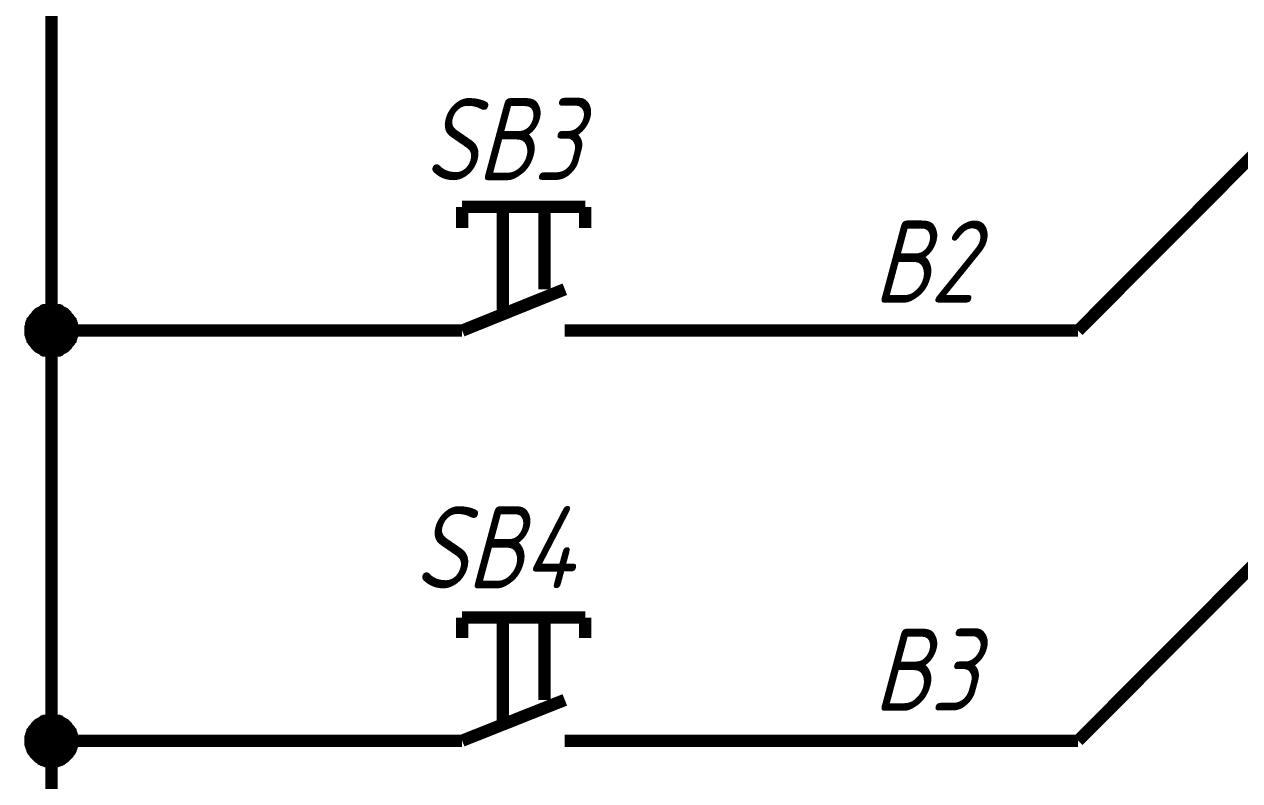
# Model space of a CAD drawing. Extents: x 196 to 1101, y 70 to 664.
# Drawn here: x 446.38 to 475.98, y 432.71 to 451.13 of the extents above; entities that cross this region are included whole.
import ezdxf

# ---------------------------------------------------------------- set-up
doc = ezdxf.new("R2010")
doc.units = 0
doc.header["$MEASUREMENT"] = 0
doc.layers.add('Sheet', color=255, linetype='CONTINUOUS')
doc.styles.add('GOST type A0', font='', dxfattribs={"oblique": 15, "height": 3.5})
doc.styles.get('GOST type A0').set_extended_font_data('GOST type A')

msp = doc.modelspace()

# ---------------------------------------------------------------- linework, layer by layer
at = {"layer": 'Sheet', "const_width": 0.3}
for points in [[(452.046, 476.18), (447.046, 476.18), (447.046, 461.175), (447.046, 453.672), (447.046, 443.669), (447.046, 433.681), (447.046, 423.677), (447.046, 413.673), (447.046, 401.169), (454.546, 401.169), (454.546, 401.169)], [(472.046, 443.669), (477.03, 448.67)], [(457.046, 446.682), (460.043, 446.682)], [(457.046, 446.682), (457.046, 446.169)], [(458.039, 444.181), (458.039, 446.682)], [(459.049, 444.678), (459.049, 446.682)], [(460.043, 446.682), (460.043, 446.169)], [(457.046, 443.669), (459.546, 444.678)], [(446.533, 443.669), (446.533, 443.7), (446.533, 443.731), (446.533, 443.746), (446.549, 443.777), (446.549, 443.808), (446.564, 443.824), (446.564, 443.855), (446.58, 443.871), (446.58, 443.902), (446.595, 443.917), (446.611, 443.933), (446.626, 443.964), (446.642, 443.979), (446.657, 443.995), (446.673, 444.01), (446.688, 444.041), (446.704, 444.057), (446.719, 444.072), (446.735, 444.088), (446.766, 444.104), (446.782, 444.104), (446.797, 444.119), (446.828, 444.135), (446.844, 444.15), (446.875, 444.15), (446.89, 444.166), (446.921, 444.166), (446.937, 444.166), (446.968, 444.181), (446.999, 444.181), (447.014, 444.181), (447.046, 444.181)], [(446.533, 443.669), (446.533, 443.7), (446.533, 443.731), (446.533, 443.746), (446.549, 443.777), (446.549, 443.808), (446.564, 443.824), (446.564, 443.855), (446.58, 443.871), (446.58, 443.902), (446.595, 443.917), (446.611, 443.933), (446.626, 443.964), (446.642, 443.979), (446.657, 443.995), (446.673, 444.01), (446.688, 444.041), (446.704, 444.057), (446.719, 444.072), (446.735, 444.088), (446.766, 444.104), (446.782, 444.104), (446.797, 444.119), (446.828, 444.135), (446.844, 444.15), (446.875, 444.15), (446.89, 444.166), (446.921, 444.166), (446.937, 444.166), (446.968, 444.181), (446.999, 444.181), (447.014, 444.181), (447.046, 444.181)], [(446.533, 443.669), (446.533, 443.7), (446.533, 443.731), (446.533, 443.746), (446.549, 443.777), (446.549, 443.808), (446.564, 443.824), (446.564, 443.855), (446.58, 443.871), (446.58, 443.902), (446.595, 443.917), (446.611, 443.933), (446.626, 443.964), (446.642, 443.979), (446.657, 443.995), (446.673, 444.01), (446.688, 444.041), (446.704, 444.057), (446.719, 444.072), (446.735, 444.088), (446.766, 444.104), (446.782, 444.104), (446.797, 444.119), (446.828, 444.135), (446.844, 444.15), (446.875, 444.15), (446.89, 444.166), (446.921, 444.166), (446.937, 444.166), (446.968, 444.181), (446.999, 444.181), (447.014, 444.181), (447.046, 444.181)], [(446.533, 443.669), (446.533, 443.7), (446.533, 443.731), (446.533, 443.746), (446.549, 443.777), (446.549, 443.808), (446.564, 443.824), (446.564, 443.855), (446.58, 443.871), (446.58, 443.902), (446.595, 443.917), (446.611, 443.933), (446.626, 443.964), (446.642, 443.979), (446.657, 443.995), (446.673, 444.01), (446.688, 444.041), (446.704, 444.057), (446.719, 444.072), (446.735, 444.088), (446.766, 444.104), (446.782, 444.104), (446.797, 444.119), (446.828, 444.135), (446.844, 444.15), (446.875, 444.15), (446.89, 444.166), (446.921, 444.166), (446.937, 444.166), (446.968, 444.181), (446.999, 444.181), (447.014, 444.181), (447.046, 444.181)], [(446.533, 443.669), (446.533, 443.7), (446.533, 443.731), (446.533, 443.746), (446.549, 443.777), (446.549, 443.808), (446.564, 443.824), (446.564, 443.855), (446.58, 443.871), (446.58, 443.902), (446.595, 443.917), (446.611, 443.933), (446.626, 443.964), (446.642, 443.979), (446.657, 443.995), (446.673, 444.01), (446.688, 444.041), (446.704, 444.057), (446.719, 444.072), (446.735, 444.088), (446.766, 444.104), (446.782, 444.104), (446.797, 444.119), (446.828, 444.135), (446.844, 444.15), (446.875, 444.15), (446.89, 444.166), (446.921, 444.166), (446.937, 444.166), (446.968, 444.181), (446.999, 444.181), (447.014, 444.181), (447.046, 444.181)], [(446.533, 443.669), (446.533, 443.7), (446.533, 443.731), (446.533, 443.746), (446.549, 443.777), (446.549, 443.808), (446.564, 443.824), (446.564, 443.855), (446.58, 443.871), (446.58, 443.902), (446.595, 443.917), (446.611, 443.933), (446.626, 443.964), (446.642, 443.979), (446.657, 443.995), (446.673, 444.01), (446.688, 444.041), (446.704, 444.057), (446.719, 444.072), (446.735, 444.088), (446.766, 444.104), (446.782, 444.104), (446.797, 444.119), (446.828, 444.135), (446.844, 444.15), (446.875, 444.15), (446.89, 444.166), (446.921, 444.166), (446.937, 444.166), (446.968, 444.181), (446.999, 444.181), (447.014, 444.181), (447.046, 444.181)], [(446.533, 443.669), (446.533, 443.7), (446.533, 443.731), (446.533, 443.746), (446.549, 443.777), (446.549, 443.808), (446.564, 443.824), (446.564, 443.855), (446.58, 443.871), (446.58, 443.902), (446.595, 443.917), (446.611, 443.933), (446.626, 443.964), (446.642, 443.979), (446.657, 443.995), (446.673, 444.01), (446.688, 444.041), (446.704, 444.057), (446.719, 444.072), (446.735, 444.088), (446.766, 444.104), (446.782, 444.104), (446.797, 444.119), (446.828, 444.135), (446.844, 444.15), (446.875, 444.15), (446.89, 444.166), (446.921, 444.166), (446.937, 444.166), (446.968, 444.181), (446.999, 444.181), (447.014, 444.181), (447.046, 444.181)], [(446.533, 443.669), (446.533, 443.7), (446.533, 443.731), (446.533, 443.746), (446.549, 443.777), (446.549, 443.808), (446.564, 443.824), (446.564, 443.855), (446.58, 443.871), (446.58, 443.902), (446.595, 443.917), (446.611, 443.933), (446.626, 443.964), (446.642, 443.979), (446.657, 443.995), (446.673, 444.01), (446.688, 444.041), (446.704, 444.057), (446.719, 444.072), (446.735, 444.088), (446.766, 444.104), (446.782, 444.104), (446.797, 444.119), (446.828, 444.135), (446.844, 444.15), (446.875, 444.15), (446.89, 444.166), (446.921, 444.166), (446.937, 444.166), (446.968, 444.181), (446.999, 444.181), (447.014, 444.181), (447.046, 444.181)], [(447.046, 444.181), (447.046, 444.181)], [(447.046, 444.181), (447.077, 444.181), (447.092, 444.181), (447.123, 444.181), (447.154, 444.166), (447.17, 444.166), (447.201, 444.166), (447.216, 444.15), (447.247, 444.15), (447.263, 444.135), (447.294, 444.119), (447.31, 444.104), (447.325, 444.104), (447.356, 444.088), (447.372, 444.072), (447.387, 444.057), (447.403, 444.041), (447.418, 444.01), (447.434, 443.995), (447.449, 443.979), (447.465, 443.964), (447.48, 443.933), (447.496, 443.917), (447.511, 443.902), (447.511, 443.871), (447.527, 443.855), (447.527, 443.824), (447.542, 443.808), (447.542, 443.777), (447.558, 443.746), (447.558, 443.731), (447.558, 443.7), (447.558, 443.669)], [(447.046, 444.181), (447.046, 444.181)], [(447.046, 444.181), (447.077, 444.181), (447.092, 444.181), (447.123, 444.181), (447.154, 444.166), (447.17, 444.166), (447.201, 444.166), (447.216, 444.15), (447.247, 444.15), (447.263, 444.135), (447.294, 444.119), (447.31, 444.104), (447.325, 444.104), (447.356, 444.088), (447.372, 444.072), (447.387, 444.057), (447.403, 444.041), (447.418, 444.01), (447.434, 443.995), (447.449, 443.979), (447.465, 443.964), (447.48, 443.933), (447.496, 443.917), (447.511, 443.902), (447.511, 443.871), (447.527, 443.855), (447.527, 443.824), (447.542, 443.808), (447.542, 443.777), (447.558, 443.746), (447.558, 443.731), (447.558, 443.7), (447.558, 443.669)], [(447.046, 444.181), (447.046, 444.181)], [(447.046, 444.181), (447.077, 444.181), (447.092, 444.181), (447.123, 444.181), (447.154, 444.166), (447.17, 444.166), (447.201, 444.166), (447.216, 444.15), (447.247, 444.15), (447.263, 444.135), (447.294, 444.119), (447.31, 444.104), (447.325, 444.104), (447.356, 444.088), (447.372, 444.072), (447.387, 444.057), (447.403, 444.041), (447.418, 444.01), (447.434, 443.995), (447.449, 443.979), (447.465, 443.964), (447.48, 443.933), (447.496, 443.917), (447.511, 443.902), (447.511, 443.871), (447.527, 443.855), (447.527, 443.824), (447.542, 443.808), (447.542, 443.777), (447.558, 443.746), (447.558, 443.731), (447.558, 443.7), (447.558, 443.669)], [(447.046, 444.181), (447.046, 444.181)], [(447.046, 444.181), (447.077, 444.181), (447.092, 444.181), (447.123, 444.181), (447.154, 444.166), (447.17, 444.166), (447.201, 444.166), (447.216, 444.15), (447.247, 444.15), (447.263, 444.135), (447.294, 444.119), (447.31, 444.104), (447.325, 444.104), (447.356, 444.088), (447.372, 444.072), (447.387, 444.057), (447.403, 444.041), (447.418, 444.01), (447.434, 443.995), (447.449, 443.979), (447.465, 443.964), (447.48, 443.933), (447.496, 443.917), (447.511, 443.902), (447.511, 443.871), (447.527, 443.855), (447.527, 443.824), (447.542, 443.808), (447.542, 443.777), (447.558, 443.746), (447.558, 443.731), (447.558, 443.7), (447.558, 443.669)], [(447.046, 444.181), (447.046, 444.181)], [(447.046, 444.181), (447.077, 444.181), (447.092, 444.181), (447.123, 444.181), (447.154, 444.166), (447.17, 444.166), (447.201, 444.166), (447.216, 444.15), (447.247, 444.15), (447.263, 444.135), (447.294, 444.119), (447.31, 444.104), (447.325, 444.104), (447.356, 444.088), (447.372, 444.072), (447.387, 444.057), (447.403, 444.041), (447.418, 444.01), (447.434, 443.995), (447.449, 443.979), (447.465, 443.964), (447.48, 443.933), (447.496, 443.917), (447.511, 443.902), (447.511, 443.871), (447.527, 443.855), (447.527, 443.824), (447.542, 443.808), (447.542, 443.777), (447.558, 443.746), (447.558, 443.731), (447.558, 443.7), (447.558, 443.669)], [(447.046, 444.181), (447.046, 444.181)], [(447.046, 444.181), (447.077, 444.181), (447.092, 444.181), (447.123, 444.181), (447.154, 444.166), (447.17, 444.166), (447.201, 444.166), (447.216, 444.15), (447.247, 444.15), (447.263, 444.135), (447.294, 444.119), (447.31, 444.104), (447.325, 444.104), (447.356, 444.088), (447.372, 444.072), (447.387, 444.057), (447.403, 444.041), (447.418, 444.01), (447.434, 443.995), (447.449, 443.979), (447.465, 443.964), (447.48, 443.933), (447.496, 443.917), (447.511, 443.902), (447.511, 443.871), (447.527, 443.855), (447.527, 443.824), (447.542, 443.808), (447.542, 443.777), (447.558, 443.746), (447.558, 443.731), (447.558, 443.7), (447.558, 443.669)], [(447.046, 444.181), (447.046, 444.181)], [(447.046, 444.181), (447.077, 444.181), (447.092, 444.181), (447.123, 444.181), (447.154, 444.166), (447.17, 444.166), (447.201, 444.166), (447.216, 444.15), (447.247, 444.15), (447.263, 444.135), (447.294, 444.119), (447.31, 444.104), (447.325, 444.104), (447.356, 444.088), (447.372, 444.072), (447.387, 444.057), (447.403, 444.041), (447.418, 444.01), (447.434, 443.995), (447.449, 443.979), (447.465, 443.964), (447.48, 443.933), (447.496, 443.917), (447.511, 443.902), (447.511, 443.871), (447.527, 443.855), (447.527, 443.824), (447.542, 443.808), (447.542, 443.777), (447.558, 443.746), (447.558, 443.731), (447.558, 443.7), (447.558, 443.669)], [(447.046, 444.181), (447.046, 444.181)], [(447.046, 444.181), (447.077, 444.181), (447.092, 444.181), (447.123, 444.181), (447.154, 444.166), (447.17, 444.166), (447.201, 444.166), (447.216, 444.15), (447.247, 444.15), (447.263, 444.135), (447.294, 444.119), (447.31, 444.104), (447.325, 444.104), (447.356, 444.088), (447.372, 444.072), (447.387, 444.057), (447.403, 444.041), (447.418, 444.01), (447.434, 443.995), (447.449, 443.979), (447.465, 443.964), (447.48, 443.933), (447.496, 443.917), (447.511, 443.902), (447.511, 443.871), (447.527, 443.855), (447.527, 443.824), (447.542, 443.808), (447.542, 443.777), (447.558, 443.746), (447.558, 443.731), (447.558, 443.7), (447.558, 443.669)], [(447.046, 443.171), (447.014, 443.171), (446.999, 443.171), (446.968, 443.171), (446.937, 443.187), (446.921, 443.187), (446.89, 443.187), (446.875, 443.203), (446.844, 443.203), (446.828, 443.218), (446.797, 443.234), (446.782, 443.249), (446.766, 443.249), (446.735, 443.265), (446.719, 443.28), (446.704, 443.296), (446.688, 443.311), (446.673, 443.327), (446.657, 443.358), (446.642, 443.373), (446.626, 443.389), (446.611, 443.404), (446.595, 443.436), (446.58, 443.451), (446.58, 443.467), (446.564, 443.498), (446.564, 443.513), (446.549, 443.544), (446.549, 443.56), (446.533, 443.591), (446.533, 443.622), (446.533, 443.638), (446.533, 443.669)], [(446.533, 443.669), (446.533, 443.669)], [(447.046, 443.171), (447.014, 443.171), (446.999, 443.171), (446.968, 443.171), (446.937, 443.187), (446.921, 443.187), (446.89, 443.187), (446.875, 443.203), (446.844, 443.203), (446.828, 443.218), (446.797, 443.234), (446.782, 443.249), (446.766, 443.249), (446.735, 443.265), (446.719, 443.28), (446.704, 443.296), (446.688, 443.311), (446.673, 443.327), (446.657, 443.358), (446.642, 443.373), (446.626, 443.389), (446.611, 443.404), (446.595, 443.436), (446.58, 443.451), (446.58, 443.467), (446.564, 443.498), (446.564, 443.513), (446.549, 443.544), (446.549, 443.56), (446.533, 443.591), (446.533, 443.622), (446.533, 443.638), (446.533, 443.669)], [(446.533, 443.669), (446.533, 443.669)], [(447.046, 443.171), (447.014, 443.171), (446.999, 443.171), (446.968, 443.171), (446.937, 443.187), (446.921, 443.187), (446.89, 443.187), (446.875, 443.203), (446.844, 443.203), (446.828, 443.218), (446.797, 443.234), (446.782, 443.249), (446.766, 443.249), (446.735, 443.265), (446.719, 443.28), (446.704, 443.296), (446.688, 443.311), (446.673, 443.327), (446.657, 443.358), (446.642, 443.373), (446.626, 443.389), (446.611, 443.404), (446.595, 443.436), (446.58, 443.451), (446.58, 443.467), (446.564, 443.498), (446.564, 443.513), (446.549, 443.544), (446.549, 443.56), (446.533, 443.591), (446.533, 443.622), (446.533, 443.638), (446.533, 443.669)], [(446.533, 443.669), (446.533, 443.669)], [(447.046, 443.171), (447.014, 443.171), (446.999, 443.171), (446.968, 443.171), (446.937, 443.187), (446.921, 443.187), (446.89, 443.187), (446.875, 443.203), (446.844, 443.203), (446.828, 443.218), (446.797, 443.234), (446.782, 443.249), (446.766, 443.249), (446.735, 443.265), (446.719, 443.28), (446.704, 443.296), (446.688, 443.311), (446.673, 443.327), (446.657, 443.358), (446.642, 443.373), (446.626, 443.389), (446.611, 443.404), (446.595, 443.436), (446.58, 443.451), (446.58, 443.467), (446.564, 443.498), (446.564, 443.513), (446.549, 443.544), (446.549, 443.56), (446.533, 443.591), (446.533, 443.622), (446.533, 443.638), (446.533, 443.669)], [(446.533, 443.669), (446.533, 443.669)], [(447.046, 443.171), (447.014, 443.171), (446.999, 443.171), (446.968, 443.171), (446.937, 443.187), (446.921, 443.187), (446.89, 443.187), (446.875, 443.203), (446.844, 443.203), (446.828, 443.218), (446.797, 443.234), (446.782, 443.249), (446.766, 443.249), (446.735, 443.265), (446.719, 443.28), (446.704, 443.296), (446.688, 443.311), (446.673, 443.327), (446.657, 443.358), (446.642, 443.373), (446.626, 443.389), (446.611, 443.404), (446.595, 443.436), (446.58, 443.451), (446.58, 443.467), (446.564, 443.498), (446.564, 443.513), (446.549, 443.544), (446.549, 443.56), (446.533, 443.591), (446.533, 443.622), (446.533, 443.638), (446.533, 443.669)], [(446.533, 443.669), (446.533, 443.669)], [(447.046, 443.171), (447.014, 443.171), (446.999, 443.171), (446.968, 443.171), (446.937, 443.187), (446.921, 443.187), (446.89, 443.187), (446.875, 443.203), (446.844, 443.203), (446.828, 443.218), (446.797, 443.234), (446.782, 443.249), (446.766, 443.249), (446.735, 443.265), (446.719, 443.28), (446.704, 443.296), (446.688, 443.311), (446.673, 443.327), (446.657, 443.358), (446.642, 443.373), (446.626, 443.389), (446.611, 443.404), (446.595, 443.436), (446.58, 443.451), (446.58, 443.467), (446.564, 443.498), (446.564, 443.513), (446.549, 443.544), (446.549, 443.56), (446.533, 443.591), (446.533, 443.622), (446.533, 443.638), (446.533, 443.669)], [(446.533, 443.669), (446.533, 443.669)], [(447.046, 443.171), (447.014, 443.171), (446.999, 443.171), (446.968, 443.171), (446.937, 443.187), (446.921, 443.187), (446.89, 443.187), (446.875, 443.203), (446.844, 443.203), (446.828, 443.218), (446.797, 443.234), (446.782, 443.249), (446.766, 443.249), (446.735, 443.265), (446.719, 443.28), (446.704, 443.296), (446.688, 443.311), (446.673, 443.327), (446.657, 443.358), (446.642, 443.373), (446.626, 443.389), (446.611, 443.404), (446.595, 443.436), (446.58, 443.451), (446.58, 443.467), (446.564, 443.498), (446.564, 443.513), (446.549, 443.544), (446.549, 443.56), (446.533, 443.591), (446.533, 443.622), (446.533, 443.638), (446.533, 443.669)], [(446.533, 443.669), (446.533, 443.669)], [(447.046, 443.171), (447.014, 443.171), (446.999, 443.171), (446.968, 443.171), (446.937, 443.187), (446.921, 443.187), (446.89, 443.187), (446.875, 443.203), (446.844, 443.203), (446.828, 443.218), (446.797, 443.234), (446.782, 443.249), (446.766, 443.249), (446.735, 443.265), (446.719, 443.28), (446.704, 443.296), (446.688, 443.311), (446.673, 443.327), (446.657, 443.358), (446.642, 443.373), (446.626, 443.389), (446.611, 443.404), (446.595, 443.436), (446.58, 443.451), (446.58, 443.467), (446.564, 443.498), (446.564, 443.513), (446.549, 443.544), (446.549, 443.56), (446.533, 443.591), (446.533, 443.622), (446.533, 443.638), (446.533, 443.669)], [(446.533, 443.669), (446.533, 443.669)], [(454.546, 443.669), (447.046, 443.669)], [(447.558, 443.669), (447.558, 443.638), (447.558, 443.622), (447.558, 443.591), (447.542, 443.56), (447.542, 443.544), (447.527, 443.513), (447.527, 443.498), (447.511, 443.467), (447.511, 443.451), (447.496, 443.436), (447.48, 443.404), (447.465, 443.389), (447.449, 443.373), (447.434, 443.358), (447.418, 443.327), (447.403, 443.311), (447.387, 443.296), (447.372, 443.28), (447.356, 443.265), (447.325, 443.249), (447.31, 443.249), (447.294, 443.234), (447.263, 443.218), (447.247, 443.203), (447.216, 443.203), (447.201, 443.187), (447.17, 443.187), (447.154, 443.187), (447.123, 443.171), (447.092, 443.171), (447.077, 443.171), (447.046, 443.171)], [(447.558, 443.669), (447.558, 443.638), (447.558, 443.622), (447.558, 443.591), (447.542, 443.56), (447.542, 443.544), (447.527, 443.513), (447.527, 443.498), (447.511, 443.467), (447.511, 443.451), (447.496, 443.436), (447.48, 443.404), (447.465, 443.389), (447.449, 443.373), (447.434, 443.358), (447.418, 443.327), (447.403, 443.311), (447.387, 443.296), (447.372, 443.28), (447.356, 443.265), (447.325, 443.249), (447.31, 443.249), (447.294, 443.234), (447.263, 443.218), (447.247, 443.203), (447.216, 443.203), (447.201, 443.187), (447.17, 443.187), (447.154, 443.187), (447.123, 443.171), (447.092, 443.171), (447.077, 443.171), (447.046, 443.171)], [(447.558, 443.669), (447.558, 443.638), (447.558, 443.622), (447.558, 443.591), (447.542, 443.56), (447.542, 443.544), (447.527, 443.513), (447.527, 443.498), (447.511, 443.467), (447.511, 443.451), (447.496, 443.436), (447.48, 443.404), (447.465, 443.389), (447.449, 443.373), (447.434, 443.358), (447.418, 443.327), (447.403, 443.311), (447.387, 443.296), (447.372, 443.28), (447.356, 443.265), (447.325, 443.249), (447.31, 443.249), (447.294, 443.234), (447.263, 443.218), (447.247, 443.203), (447.216, 443.203), (447.201, 443.187), (447.17, 443.187), (447.154, 443.187), (447.123, 443.171), (447.092, 443.171), (447.077, 443.171), (447.046, 443.171)], [(447.558, 443.669), (447.558, 443.638), (447.558, 443.622), (447.558, 443.591), (447.542, 443.56), (447.542, 443.544), (447.527, 443.513), (447.527, 443.498), (447.511, 443.467), (447.511, 443.451), (447.496, 443.436), (447.48, 443.404), (447.465, 443.389), (447.449, 443.373), (447.434, 443.358), (447.418, 443.327), (447.403, 443.311), (447.387, 443.296), (447.372, 443.28), (447.356, 443.265), (447.325, 443.249), (447.31, 443.249), (447.294, 443.234), (447.263, 443.218), (447.247, 443.203), (447.216, 443.203), (447.201, 443.187), (447.17, 443.187), (447.154, 443.187), (447.123, 443.171), (447.092, 443.171), (447.077, 443.171), (447.046, 443.171)], [(447.558, 443.669), (447.558, 443.638), (447.558, 443.622), (447.558, 443.591), (447.542, 443.56), (447.542, 443.544), (447.527, 443.513), (447.527, 443.498), (447.511, 443.467), (447.511, 443.451), (447.496, 443.436), (447.48, 443.404), (447.465, 443.389), (447.449, 443.373), (447.434, 443.358), (447.418, 443.327), (447.403, 443.311), (447.387, 443.296), (447.372, 443.28), (447.356, 443.265), (447.325, 443.249), (447.31, 443.249), (447.294, 443.234), (447.263, 443.218), (447.247, 443.203), (447.216, 443.203), (447.201, 443.187), (447.17, 443.187), (447.154, 443.187), (447.123, 443.171), (447.092, 443.171), (447.077, 443.171), (447.046, 443.171)], [(447.558, 443.669), (447.558, 443.638), (447.558, 443.622), (447.558, 443.591), (447.542, 443.56), (447.542, 443.544), (447.527, 443.513), (447.527, 443.498), (447.511, 443.467), (447.511, 443.451), (447.496, 443.436), (447.48, 443.404), (447.465, 443.389), (447.449, 443.373), (447.434, 443.358), (447.418, 443.327), (447.403, 443.311), (447.387, 443.296), (447.372, 443.28), (447.356, 443.265), (447.325, 443.249), (447.31, 443.249), (447.294, 443.234), (447.263, 443.218), (447.247, 443.203), (447.216, 443.203), (447.201, 443.187), (447.17, 443.187), (447.154, 443.187), (447.123, 443.171), (447.092, 443.171), (447.077, 443.171), (447.046, 443.171)], [(447.558, 443.669), (447.558, 443.638), (447.558, 443.622), (447.558, 443.591), (447.542, 443.56), (447.542, 443.544), (447.527, 443.513), (447.527, 443.498), (447.511, 443.467), (447.511, 443.451), (447.496, 443.436), (447.48, 443.404), (447.465, 443.389), (447.449, 443.373), (447.434, 443.358), (447.418, 443.327), (447.403, 443.311), (447.387, 443.296), (447.372, 443.28), (447.356, 443.265), (447.325, 443.249), (447.31, 443.249), (447.294, 443.234), (447.263, 443.218), (447.247, 443.203), (447.216, 443.203), (447.201, 443.187), (447.17, 443.187), (447.154, 443.187), (447.123, 443.171), (447.092, 443.171), (447.077, 443.171), (447.046, 443.171)], [(447.558, 443.669), (447.558, 443.638), (447.558, 443.622), (447.558, 443.591), (447.542, 443.56), (447.542, 443.544), (447.527, 443.513), (447.527, 443.498), (447.511, 443.467), (447.511, 443.451), (447.496, 443.436), (447.48, 443.404), (447.465, 443.389), (447.449, 443.373), (447.434, 443.358), (447.418, 443.327), (447.403, 443.311), (447.387, 443.296), (447.372, 443.28), (447.356, 443.265), (447.325, 443.249), (447.31, 443.249), (447.294, 443.234), (447.263, 443.218), (447.247, 443.203), (447.216, 443.203), (447.201, 443.187), (447.17, 443.187), (447.154, 443.187), (447.123, 443.171), (447.092, 443.171), (447.077, 443.171), (447.046, 443.171)], [(447.558, 443.669), (447.558, 443.669), (447.558, 443.669), (447.558, 443.669), (447.558, 443.669), (447.558, 443.669), (447.558, 443.669), (447.558, 443.669), (447.558, 443.669), (447.558, 443.669), (447.558, 443.669), (447.558, 443.669), (447.558, 443.669), (447.558, 443.669), (447.558, 443.669), (447.558, 443.669), (447.558, 443.669), (447.558, 443.669), (447.558, 443.669), (447.558, 443.669), (447.558, 443.669), (447.558, 443.669), (447.558, 443.669), (447.558, 443.669), (447.558, 443.669), (447.558, 443.669), (447.558, 443.669), (447.558, 443.669), (447.558, 443.669), (447.558, 443.669), (447.558, 443.669), (447.558, 443.669), (447.558, 443.669)], [(447.558, 443.669), (447.558, 443.669)], [(447.558, 443.669), (447.558, 443.669), (447.558, 443.669), (447.558, 443.669), (447.558, 443.669), (447.558, 443.669), (447.558, 443.669), (447.558, 443.669), (447.558, 443.669), (447.558, 443.669), (447.558, 443.669), (447.558, 443.669), (447.558, 443.669), (447.558, 443.669), (447.558, 443.669), (447.558, 443.669), (447.558, 443.669), (447.558, 443.669), (447.558, 443.669), (447.558, 443.669), (447.558, 443.669), (447.558, 443.669), (447.558, 443.669), (447.558, 443.669), (447.558, 443.669), (447.558, 443.669), (447.558, 443.669), (447.558, 443.669), (447.558, 443.669), (447.558, 443.669), (447.558, 443.669), (447.558, 443.669), (447.558, 443.669)], [(447.558, 443.669), (447.558, 443.669)], [(447.558, 443.669), (447.558, 443.669), (447.558, 443.669), (447.558, 443.669), (447.558, 443.669), (447.558, 443.669), (447.558, 443.669), (447.558, 443.669), (447.558, 443.669), (447.558, 443.669), (447.558, 443.669), (447.558, 443.669), (447.558, 443.669), (447.558, 443.669), (447.558, 443.669), (447.558, 443.669), (447.558, 443.669), (447.558, 443.669), (447.558, 443.669), (447.558, 443.669), (447.558, 443.669), (447.558, 443.669), (447.558, 443.669), (447.558, 443.669), (447.558, 443.669), (447.558, 443.669), (447.558, 443.669), (447.558, 443.669), (447.558, 443.669), (447.558, 443.669), (447.558, 443.669), (447.558, 443.669), (447.558, 443.669)], [(447.558, 443.669), (447.558, 443.669)], [(447.558, 443.669), (447.558, 443.669), (447.558, 443.669), (447.558, 443.669), (447.558, 443.669), (447.558, 443.669), (447.558, 443.669), (447.558, 443.669), (447.558, 443.669), (447.558, 443.669), (447.558, 443.669), (447.558, 443.669), (447.558, 443.669), (447.558, 443.669), (447.558, 443.669), (447.558, 443.669), (447.558, 443.669), (447.558, 443.669), (447.558, 443.669), (447.558, 443.669), (447.558, 443.669), (447.558, 443.669), (447.558, 443.669), (447.558, 443.669), (447.558, 443.669), (447.558, 443.669), (447.558, 443.669), (447.558, 443.669), (447.558, 443.669), (447.558, 443.669), (447.558, 443.669), (447.558, 443.669), (447.558, 443.669)], [(447.558, 443.669), (447.558, 443.669)], [(447.558, 443.669), (447.558, 443.669), (447.558, 443.669), (447.558, 443.669), (447.558, 443.669), (447.558, 443.669), (447.558, 443.669), (447.558, 443.669), (447.558, 443.669), (447.558, 443.669), (447.558, 443.669), (447.558, 443.669), (447.558, 443.669), (447.558, 443.669), (447.558, 443.669), (447.558, 443.669), (447.558, 443.669), (447.558, 443.669), (447.558, 443.669), (447.558, 443.669), (447.558, 443.669), (447.558, 443.669), (447.558, 443.669), (447.558, 443.669), (447.558, 443.669), (447.558, 443.669), (447.558, 443.669), (447.558, 443.669), (447.558, 443.669), (447.558, 443.669), (447.558, 443.669), (447.558, 443.669), (447.558, 443.669)], [(447.558, 443.669), (447.558, 443.669)], [(447.558, 443.669), (447.558, 443.669), (447.558, 443.669), (447.558, 443.669), (447.558, 443.669), (447.558, 443.669), (447.558, 443.669), (447.558, 443.669), (447.558, 443.669), (447.558, 443.669), (447.558, 443.669), (447.558, 443.669), (447.558, 443.669), (447.558, 443.669), (447.558, 443.669), (447.558, 443.669), (447.558, 443.669), (447.558, 443.669), (447.558, 443.669), (447.558, 443.669), (447.558, 443.669), (447.558, 443.669), (447.558, 443.669), (447.558, 443.669), (447.558, 443.669), (447.558, 443.669), (447.558, 443.669), (447.558, 443.669), (447.558, 443.669), (447.558, 443.669), (447.558, 443.669), (447.558, 443.669), (447.558, 443.669)], [(447.558, 443.669), (447.558, 443.669)], [(447.558, 443.669), (447.558, 443.669), (447.558, 443.669), (447.558, 443.669), (447.558, 443.669), (447.558, 443.669), (447.558, 443.669), (447.558, 443.669), (447.558, 443.669), (447.558, 443.669), (447.558, 443.669), (447.558, 443.669), (447.558, 443.669), (447.558, 443.669), (447.558, 443.669), (447.558, 443.669), (447.558, 443.669), (447.558, 443.669), (447.558, 443.669), (447.558, 443.669), (447.558, 443.669), (447.558, 443.669), (447.558, 443.669), (447.558, 443.669), (447.558, 443.669), (447.558, 443.669), (447.558, 443.669), (447.558, 443.669), (447.558, 443.669), (447.558, 443.669), (447.558, 443.669), (447.558, 443.669), (447.558, 443.669)], [(447.558, 443.669), (447.558, 443.669)], [(447.558, 443.669), (447.558, 443.669), (447.558, 443.669), (447.558, 443.669), (447.558, 443.669), (447.558, 443.669), (447.558, 443.669), (447.558, 443.669), (447.558, 443.669), (447.558, 443.669), (447.558, 443.669), (447.558, 443.669), (447.558, 443.669), (447.558, 443.669), (447.558, 443.669), (447.558, 443.669), (447.558, 443.669), (447.558, 443.669), (447.558, 443.669), (447.558, 443.669), (447.558, 443.669), (447.558, 443.669), (447.558, 443.669), (447.558, 443.669), (447.558, 443.669), (447.558, 443.669), (447.558, 443.669), (447.558, 443.669), (447.558, 443.669), (447.558, 443.669), (447.558, 443.669), (447.558, 443.669), (447.558, 443.669)], [(447.558, 443.669), (447.558, 443.669)], [(457.046, 443.669), (454.546, 443.669)], [(459.546, 443.669), (462.046, 443.669)], [(462.046, 443.669), (472.046, 443.669)], [(472.046, 433.681), (477.03, 438.682)], [(457.046, 436.679), (460.043, 436.679)], [(457.046, 436.679), (457.046, 436.181)], [(458.039, 434.178), (458.039, 436.679)], [(459.049, 434.675), (459.049, 436.679)], [(460.043, 436.679), (460.043, 436.181)], [(457.046, 433.681), (459.546, 434.675)], [(446.533, 433.681), (446.533, 433.712), (446.533, 433.727), (446.533, 433.758), (446.549, 433.789), (446.549, 433.805), (446.564, 433.836), (446.564, 433.851), (446.58, 433.882), (446.58, 433.898), (446.595, 433.914), (446.611, 433.945), (446.626, 433.96), (446.642, 433.976), (446.657, 433.991), (446.673, 434.022), (446.688, 434.038), (446.704, 434.053), (446.719, 434.069), (446.735, 434.084), (446.766, 434.1), (446.782, 434.1), (446.797, 434.115), (446.828, 434.131), (446.844, 434.147), (446.875, 434.147), (446.89, 434.162), (446.921, 434.162), (446.937, 434.162), (446.968, 434.178), (446.999, 434.178), (447.014, 434.178), (447.046, 434.178)], [(446.533, 433.681), (446.533, 433.712), (446.533, 433.727), (446.533, 433.758), (446.549, 433.789), (446.549, 433.805), (446.564, 433.836), (446.564, 433.851), (446.58, 433.882), (446.58, 433.898), (446.595, 433.914), (446.611, 433.945), (446.626, 433.96), (446.642, 433.976), (446.657, 433.991), (446.673, 434.022), (446.688, 434.038), (446.704, 434.053), (446.719, 434.069), (446.735, 434.084), (446.766, 434.1), (446.782, 434.1), (446.797, 434.115), (446.828, 434.131), (446.844, 434.147), (446.875, 434.147), (446.89, 434.162), (446.921, 434.162), (446.937, 434.162), (446.968, 434.178), (446.999, 434.178), (447.014, 434.178), (447.046, 434.178)], [(446.533, 433.681), (446.533, 433.712), (446.533, 433.727), (446.533, 433.758), (446.549, 433.789), (446.549, 433.805), (446.564, 433.836), (446.564, 433.851), (446.58, 433.882), (446.58, 433.898), (446.595, 433.914), (446.611, 433.945), (446.626, 433.96), (446.642, 433.976), (446.657, 433.991), (446.673, 434.022), (446.688, 434.038), (446.704, 434.053), (446.719, 434.069), (446.735, 434.084), (446.766, 434.1), (446.782, 434.1), (446.797, 434.115), (446.828, 434.131), (446.844, 434.147), (446.875, 434.147), (446.89, 434.162), (446.921, 434.162), (446.937, 434.162), (446.968, 434.178), (446.999, 434.178), (447.014, 434.178), (447.046, 434.178)], [(446.533, 433.681), (446.533, 433.712), (446.533, 433.727), (446.533, 433.758), (446.549, 433.789), (446.549, 433.805), (446.564, 433.836), (446.564, 433.851), (446.58, 433.882), (446.58, 433.898), (446.595, 433.914), (446.611, 433.945), (446.626, 433.96), (446.642, 433.976), (446.657, 433.991), (446.673, 434.022), (446.688, 434.038), (446.704, 434.053), (446.719, 434.069), (446.735, 434.084), (446.766, 434.1), (446.782, 434.1), (446.797, 434.115), (446.828, 434.131), (446.844, 434.147), (446.875, 434.147), (446.89, 434.162), (446.921, 434.162), (446.937, 434.162), (446.968, 434.178), (446.999, 434.178), (447.014, 434.178), (447.046, 434.178)], [(446.533, 433.681), (446.533, 433.712), (446.533, 433.727), (446.533, 433.758), (446.549, 433.789), (446.549, 433.805), (446.564, 433.836), (446.564, 433.851), (446.58, 433.882), (446.58, 433.898), (446.595, 433.914), (446.611, 433.945), (446.626, 433.96), (446.642, 433.976), (446.657, 433.991), (446.673, 434.022), (446.688, 434.038), (446.704, 434.053), (446.719, 434.069), (446.735, 434.084), (446.766, 434.1), (446.782, 434.1), (446.797, 434.115), (446.828, 434.131), (446.844, 434.147), (446.875, 434.147), (446.89, 434.162), (446.921, 434.162), (446.937, 434.162), (446.968, 434.178), (446.999, 434.178), (447.014, 434.178), (447.046, 434.178)], [(446.533, 433.681), (446.533, 433.712), (446.533, 433.727), (446.533, 433.758), (446.549, 433.789), (446.549, 433.805), (446.564, 433.836), (446.564, 433.851), (446.58, 433.882), (446.58, 433.898), (446.595, 433.914), (446.611, 433.945), (446.626, 433.96), (446.642, 433.976), (446.657, 433.991), (446.673, 434.022), (446.688, 434.038), (446.704, 434.053), (446.719, 434.069), (446.735, 434.084), (446.766, 434.1), (446.782, 434.1), (446.797, 434.115), (446.828, 434.131), (446.844, 434.147), (446.875, 434.147), (446.89, 434.162), (446.921, 434.162), (446.937, 434.162), (446.968, 434.178), (446.999, 434.178), (447.014, 434.178), (447.046, 434.178)], [(446.533, 433.681), (446.533, 433.712), (446.533, 433.727), (446.533, 433.758), (446.549, 433.789), (446.549, 433.805), (446.564, 433.836), (446.564, 433.851), (446.58, 433.882), (446.58, 433.898), (446.595, 433.914), (446.611, 433.945), (446.626, 433.96), (446.642, 433.976), (446.657, 433.991), (446.673, 434.022), (446.688, 434.038), (446.704, 434.053), (446.719, 434.069), (446.735, 434.084), (446.766, 434.1), (446.782, 434.1), (446.797, 434.115), (446.828, 434.131), (446.844, 434.147), (446.875, 434.147), (446.89, 434.162), (446.921, 434.162), (446.937, 434.162), (446.968, 434.178), (446.999, 434.178), (447.014, 434.178), (447.046, 434.178)], [(446.533, 433.681), (446.533, 433.712), (446.533, 433.727), (446.533, 433.758), (446.549, 433.789), (446.549, 433.805), (446.564, 433.836), (446.564, 433.851), (446.58, 433.882), (446.58, 433.898), (446.595, 433.914), (446.611, 433.945), (446.626, 433.96), (446.642, 433.976), (446.657, 433.991), (446.673, 434.022), (446.688, 434.038), (446.704, 434.053), (446.719, 434.069), (446.735, 434.084), (446.766, 434.1), (446.782, 434.1), (446.797, 434.115), (446.828, 434.131), (446.844, 434.147), (446.875, 434.147), (446.89, 434.162), (446.921, 434.162), (446.937, 434.162), (446.968, 434.178), (446.999, 434.178), (447.014, 434.178), (447.046, 434.178)], [(447.046, 434.178), (447.046, 434.178)], [(447.046, 434.178), (447.077, 434.178), (447.092, 434.178), (447.123, 434.178), (447.154, 434.162), (447.17, 434.162), (447.201, 434.162), (447.216, 434.147), (447.247, 434.147), (447.263, 434.131), (447.294, 434.115), (447.31, 434.1), (447.325, 434.1), (447.356, 434.084), (447.372, 434.069), (447.387, 434.053), (447.403, 434.038), (447.418, 434.022), (447.434, 433.991), (447.449, 433.976), (447.465, 433.96), (447.48, 433.945), (447.496, 433.914), (447.511, 433.898), (447.511, 433.882), (447.527, 433.851), (447.527, 433.836), (447.542, 433.805), (447.542, 433.789), (447.558, 433.758), (447.558, 433.727), (447.558, 433.712), (447.558, 433.681)], [(447.046, 434.178), (447.046, 434.178)], [(447.046, 434.178), (447.077, 434.178), (447.092, 434.178), (447.123, 434.178), (447.154, 434.162), (447.17, 434.162), (447.201, 434.162), (447.216, 434.147), (447.247, 434.147), (447.263, 434.131), (447.294, 434.115), (447.31, 434.1), (447.325, 434.1), (447.356, 434.084), (447.372, 434.069), (447.387, 434.053), (447.403, 434.038), (447.418, 434.022), (447.434, 433.991), (447.449, 433.976), (447.465, 433.96), (447.48, 433.945), (447.496, 433.914), (447.511, 433.898), (447.511, 433.882), (447.527, 433.851), (447.527, 433.836), (447.542, 433.805), (447.542, 433.789), (447.558, 433.758), (447.558, 433.727), (447.558, 433.712), (447.558, 433.681)], [(447.046, 434.178), (447.046, 434.178)], [(447.046, 434.178), (447.077, 434.178), (447.092, 434.178), (447.123, 434.178), (447.154, 434.162), (447.17, 434.162), (447.201, 434.162), (447.216, 434.147), (447.247, 434.147), (447.263, 434.131), (447.294, 434.115), (447.31, 434.1), (447.325, 434.1), (447.356, 434.084), (447.372, 434.069), (447.387, 434.053), (447.403, 434.038), (447.418, 434.022), (447.434, 433.991), (447.449, 433.976), (447.465, 433.96), (447.48, 433.945), (447.496, 433.914), (447.511, 433.898), (447.511, 433.882), (447.527, 433.851), (447.527, 433.836), (447.542, 433.805), (447.542, 433.789), (447.558, 433.758), (447.558, 433.727), (447.558, 433.712), (447.558, 433.681)], [(447.046, 434.178), (447.046, 434.178)], [(447.046, 434.178), (447.077, 434.178), (447.092, 434.178), (447.123, 434.178), (447.154, 434.162), (447.17, 434.162), (447.201, 434.162), (447.216, 434.147), (447.247, 434.147), (447.263, 434.131), (447.294, 434.115), (447.31, 434.1), (447.325, 434.1), (447.356, 434.084), (447.372, 434.069), (447.387, 434.053), (447.403, 434.038), (447.418, 434.022), (447.434, 433.991), (447.449, 433.976), (447.465, 433.96), (447.48, 433.945), (447.496, 433.914), (447.511, 433.898), (447.511, 433.882), (447.527, 433.851), (447.527, 433.836), (447.542, 433.805), (447.542, 433.789), (447.558, 433.758), (447.558, 433.727), (447.558, 433.712), (447.558, 433.681)], [(447.046, 434.178), (447.046, 434.178)], [(447.046, 434.178), (447.077, 434.178), (447.092, 434.178), (447.123, 434.178), (447.154, 434.162), (447.17, 434.162), (447.201, 434.162), (447.216, 434.147), (447.247, 434.147), (447.263, 434.131), (447.294, 434.115), (447.31, 434.1), (447.325, 434.1), (447.356, 434.084), (447.372, 434.069), (447.387, 434.053), (447.403, 434.038), (447.418, 434.022), (447.434, 433.991), (447.449, 433.976), (447.465, 433.96), (447.48, 433.945), (447.496, 433.914), (447.511, 433.898), (447.511, 433.882), (447.527, 433.851), (447.527, 433.836), (447.542, 433.805), (447.542, 433.789), (447.558, 433.758), (447.558, 433.727), (447.558, 433.712), (447.558, 433.681)], [(447.046, 434.178), (447.046, 434.178)], [(447.046, 434.178), (447.077, 434.178), (447.092, 434.178), (447.123, 434.178), (447.154, 434.162), (447.17, 434.162), (447.201, 434.162), (447.216, 434.147), (447.247, 434.147), (447.263, 434.131), (447.294, 434.115), (447.31, 434.1), (447.325, 434.1), (447.356, 434.084), (447.372, 434.069), (447.387, 434.053), (447.403, 434.038), (447.418, 434.022), (447.434, 433.991), (447.449, 433.976), (447.465, 433.96), (447.48, 433.945), (447.496, 433.914), (447.511, 433.898), (447.511, 433.882), (447.527, 433.851), (447.527, 433.836), (447.542, 433.805), (447.542, 433.789), (447.558, 433.758), (447.558, 433.727), (447.558, 433.712), (447.558, 433.681)], [(447.046, 434.178), (447.046, 434.178)], [(447.046, 434.178), (447.077, 434.178), (447.092, 434.178), (447.123, 434.178), (447.154, 434.162), (447.17, 434.162), (447.201, 434.162), (447.216, 434.147), (447.247, 434.147), (447.263, 434.131), (447.294, 434.115), (447.31, 434.1), (447.325, 434.1), (447.356, 434.084), (447.372, 434.069), (447.387, 434.053), (447.403, 434.038), (447.418, 434.022), (447.434, 433.991), (447.449, 433.976), (447.465, 433.96), (447.48, 433.945), (447.496, 433.914), (447.511, 433.898), (447.511, 433.882), (447.527, 433.851), (447.527, 433.836), (447.542, 433.805), (447.542, 433.789), (447.558, 433.758), (447.558, 433.727), (447.558, 433.712), (447.558, 433.681)], [(447.046, 434.178), (447.046, 434.178)], [(447.046, 434.178), (447.077, 434.178), (447.092, 434.178), (447.123, 434.178), (447.154, 434.162), (447.17, 434.162), (447.201, 434.162), (447.216, 434.147), (447.247, 434.147), (447.263, 434.131), (447.294, 434.115), (447.31, 434.1), (447.325, 434.1), (447.356, 434.084), (447.372, 434.069), (447.387, 434.053), (447.403, 434.038), (447.418, 434.022), (447.434, 433.991), (447.449, 433.976), (447.465, 433.96), (447.48, 433.945), (447.496, 433.914), (447.511, 433.898), (447.511, 433.882), (447.527, 433.851), (447.527, 433.836), (447.542, 433.805), (447.542, 433.789), (447.558, 433.758), (447.558, 433.727), (447.558, 433.712), (447.558, 433.681)], [(447.046, 433.168), (447.014, 433.168), (446.999, 433.168), (446.968, 433.168), (446.937, 433.183), (446.921, 433.183), (446.89, 433.199), (446.875, 433.199), (446.844, 433.215), (446.828, 433.215), (446.797, 433.23), (446.782, 433.246), (446.766, 433.261), (446.735, 433.277), (446.719, 433.292), (446.704, 433.308), (446.688, 433.323), (446.673, 433.339), (446.657, 433.354), (446.642, 433.37), (446.626, 433.401), (446.611, 433.416), (446.595, 433.432), (446.58, 433.463), (446.58, 433.479), (446.564, 433.51), (446.564, 433.525), (446.549, 433.556), (446.549, 433.572), (446.533, 433.603), (446.533, 433.634), (446.533, 433.649), (446.533, 433.681)], [(446.533, 433.681), (446.533, 433.681)], [(447.046, 433.168), (447.014, 433.168), (446.999, 433.168), (446.968, 433.168), (446.937, 433.183), (446.921, 433.183), (446.89, 433.199), (446.875, 433.199), (446.844, 433.215), (446.828, 433.215), (446.797, 433.23), (446.782, 433.246), (446.766, 433.261), (446.735, 433.277), (446.719, 433.292), (446.704, 433.308), (446.688, 433.323), (446.673, 433.339), (446.657, 433.354), (446.642, 433.37), (446.626, 433.401), (446.611, 433.416), (446.595, 433.432), (446.58, 433.463), (446.58, 433.479), (446.564, 433.51), (446.564, 433.525), (446.549, 433.556), (446.549, 433.572), (446.533, 433.603), (446.533, 433.634), (446.533, 433.649), (446.533, 433.681)], [(446.533, 433.681), (446.533, 433.681)], [(447.046, 433.168), (447.014, 433.168), (446.999, 433.168), (446.968, 433.168), (446.937, 433.183), (446.921, 433.183), (446.89, 433.199), (446.875, 433.199), (446.844, 433.215), (446.828, 433.215), (446.797, 433.23), (446.782, 433.246), (446.766, 433.261), (446.735, 433.277), (446.719, 433.292), (446.704, 433.308), (446.688, 433.323), (446.673, 433.339), (446.657, 433.354), (446.642, 433.37), (446.626, 433.401), (446.611, 433.416), (446.595, 433.432), (446.58, 433.463), (446.58, 433.479), (446.564, 433.51), (446.564, 433.525), (446.549, 433.556), (446.549, 433.572), (446.533, 433.603), (446.533, 433.634), (446.533, 433.649), (446.533, 433.681)], [(446.533, 433.681), (446.533, 433.681)], [(447.046, 433.168), (447.014, 433.168), (446.999, 433.168), (446.968, 433.168), (446.937, 433.183), (446.921, 433.183), (446.89, 433.199), (446.875, 433.199), (446.844, 433.215), (446.828, 433.215), (446.797, 433.23), (446.782, 433.246), (446.766, 433.261), (446.735, 433.277), (446.719, 433.292), (446.704, 433.308), (446.688, 433.323), (446.673, 433.339), (446.657, 433.354), (446.642, 433.37), (446.626, 433.401), (446.611, 433.416), (446.595, 433.432), (446.58, 433.463), (446.58, 433.479), (446.564, 433.51), (446.564, 433.525), (446.549, 433.556), (446.549, 433.572), (446.533, 433.603), (446.533, 433.634), (446.533, 433.649), (446.533, 433.681)], [(446.533, 433.681), (446.533, 433.681)], [(447.046, 433.168), (447.014, 433.168), (446.999, 433.168), (446.968, 433.168), (446.937, 433.183), (446.921, 433.183), (446.89, 433.199), (446.875, 433.199), (446.844, 433.215), (446.828, 433.215), (446.797, 433.23), (446.782, 433.246), (446.766, 433.261), (446.735, 433.277), (446.719, 433.292), (446.704, 433.308), (446.688, 433.323), (446.673, 433.339), (446.657, 433.354), (446.642, 433.37), (446.626, 433.401), (446.611, 433.416), (446.595, 433.432), (446.58, 433.463), (446.58, 433.479), (446.564, 433.51), (446.564, 433.525), (446.549, 433.556), (446.549, 433.572), (446.533, 433.603), (446.533, 433.634), (446.533, 433.649), (446.533, 433.681)], [(446.533, 433.681), (446.533, 433.681)], [(447.046, 433.168), (447.014, 433.168), (446.999, 433.168), (446.968, 433.168), (446.937, 433.183), (446.921, 433.183), (446.89, 433.199), (446.875, 433.199), (446.844, 433.215), (446.828, 433.215), (446.797, 433.23), (446.782, 433.246), (446.766, 433.261), (446.735, 433.277), (446.719, 433.292), (446.704, 433.308), (446.688, 433.323), (446.673, 433.339), (446.657, 433.354), (446.642, 433.37), (446.626, 433.401), (446.611, 433.416), (446.595, 433.432), (446.58, 433.463), (446.58, 433.479), (446.564, 433.51), (446.564, 433.525), (446.549, 433.556), (446.549, 433.572), (446.533, 433.603), (446.533, 433.634), (446.533, 433.649), (446.533, 433.681)], [(446.533, 433.681), (446.533, 433.681)], [(447.046, 433.168), (447.014, 433.168), (446.999, 433.168), (446.968, 433.168), (446.937, 433.183), (446.921, 433.183), (446.89, 433.199), (446.875, 433.199), (446.844, 433.215), (446.828, 433.215), (446.797, 433.23), (446.782, 433.246), (446.766, 433.261), (446.735, 433.277), (446.719, 433.292), (446.704, 433.308), (446.688, 433.323), (446.673, 433.339), (446.657, 433.354), (446.642, 433.37), (446.626, 433.401), (446.611, 433.416), (446.595, 433.432), (446.58, 433.463), (446.58, 433.479), (446.564, 433.51), (446.564, 433.525), (446.549, 433.556), (446.549, 433.572), (446.533, 433.603), (446.533, 433.634), (446.533, 433.649), (446.533, 433.681)], [(446.533, 433.681), (446.533, 433.681)], [(447.046, 433.168), (447.014, 433.168), (446.999, 433.168), (446.968, 433.168), (446.937, 433.183), (446.921, 433.183), (446.89, 433.199), (446.875, 433.199), (446.844, 433.215), (446.828, 433.215), (446.797, 433.23), (446.782, 433.246), (446.766, 433.261), (446.735, 433.277), (446.719, 433.292), (446.704, 433.308), (446.688, 433.323), (446.673, 433.339), (446.657, 433.354), (446.642, 433.37), (446.626, 433.401), (446.611, 433.416), (446.595, 433.432), (446.58, 433.463), (446.58, 433.479), (446.564, 433.51), (446.564, 433.525), (446.549, 433.556), (446.549, 433.572), (446.533, 433.603), (446.533, 433.634), (446.533, 433.649), (446.533, 433.681)], [(446.533, 433.681), (446.533, 433.681)], [(454.546, 433.681), (447.046, 433.681)], [(447.558, 433.681), (447.558, 433.649), (447.558, 433.634), (447.558, 433.603), (447.542, 433.572), (447.542, 433.556), (447.527, 433.525), (447.527, 433.51), (447.511, 433.479), (447.511, 433.463), (447.496, 433.432), (447.48, 433.416), (447.465, 433.401), (447.449, 433.37), (447.434, 433.354), (447.418, 433.339), (447.403, 433.323), (447.387, 433.308), (447.372, 433.292), (447.356, 433.277), (447.325, 433.261), (447.31, 433.246), (447.294, 433.23), (447.263, 433.215), (447.247, 433.215), (447.216, 433.199), (447.201, 433.199), (447.17, 433.183), (447.154, 433.183), (447.123, 433.168), (447.092, 433.168), (447.077, 433.168), (447.046, 433.168)], [(447.558, 433.681), (447.558, 433.649), (447.558, 433.634), (447.558, 433.603), (447.542, 433.572), (447.542, 433.556), (447.527, 433.525), (447.527, 433.51), (447.511, 433.479), (447.511, 433.463), (447.496, 433.432), (447.48, 433.416), (447.465, 433.401), (447.449, 433.37), (447.434, 433.354), (447.418, 433.339), (447.403, 433.323), (447.387, 433.308), (447.372, 433.292), (447.356, 433.277), (447.325, 433.261), (447.31, 433.246), (447.294, 433.23), (447.263, 433.215), (447.247, 433.215), (447.216, 433.199), (447.201, 433.199), (447.17, 433.183), (447.154, 433.183), (447.123, 433.168), (447.092, 433.168), (447.077, 433.168), (447.046, 433.168)], [(447.558, 433.681), (447.558, 433.649), (447.558, 433.634), (447.558, 433.603), (447.542, 433.572), (447.542, 433.556), (447.527, 433.525), (447.527, 433.51), (447.511, 433.479), (447.511, 433.463), (447.496, 433.432), (447.48, 433.416), (447.465, 433.401), (447.449, 433.37), (447.434, 433.354), (447.418, 433.339), (447.403, 433.323), (447.387, 433.308), (447.372, 433.292), (447.356, 433.277), (447.325, 433.261), (447.31, 433.246), (447.294, 433.23), (447.263, 433.215), (447.247, 433.215), (447.216, 433.199), (447.201, 433.199), (447.17, 433.183), (447.154, 433.183), (447.123, 433.168), (447.092, 433.168), (447.077, 433.168), (447.046, 433.168)], [(447.558, 433.681), (447.558, 433.649), (447.558, 433.634), (447.558, 433.603), (447.542, 433.572), (447.542, 433.556), (447.527, 433.525), (447.527, 433.51), (447.511, 433.479), (447.511, 433.463), (447.496, 433.432), (447.48, 433.416), (447.465, 433.401), (447.449, 433.37), (447.434, 433.354), (447.418, 433.339), (447.403, 433.323), (447.387, 433.308), (447.372, 433.292), (447.356, 433.277), (447.325, 433.261), (447.31, 433.246), (447.294, 433.23), (447.263, 433.215), (447.247, 433.215), (447.216, 433.199), (447.201, 433.199), (447.17, 433.183), (447.154, 433.183), (447.123, 433.168), (447.092, 433.168), (447.077, 433.168), (447.046, 433.168)], [(447.558, 433.681), (447.558, 433.649), (447.558, 433.634), (447.558, 433.603), (447.542, 433.572), (447.542, 433.556), (447.527, 433.525), (447.527, 433.51), (447.511, 433.479), (447.511, 433.463), (447.496, 433.432), (447.48, 433.416), (447.465, 433.401), (447.449, 433.37), (447.434, 433.354), (447.418, 433.339), (447.403, 433.323), (447.387, 433.308), (447.372, 433.292), (447.356, 433.277), (447.325, 433.261), (447.31, 433.246), (447.294, 433.23), (447.263, 433.215), (447.247, 433.215), (447.216, 433.199), (447.201, 433.199), (447.17, 433.183), (447.154, 433.183), (447.123, 433.168), (447.092, 433.168), (447.077, 433.168), (447.046, 433.168)], [(447.558, 433.681), (447.558, 433.649), (447.558, 433.634), (447.558, 433.603), (447.542, 433.572), (447.542, 433.556), (447.527, 433.525), (447.527, 433.51), (447.511, 433.479), (447.511, 433.463), (447.496, 433.432), (447.48, 433.416), (447.465, 433.401), (447.449, 433.37), (447.434, 433.354), (447.418, 433.339), (447.403, 433.323), (447.387, 433.308), (447.372, 433.292), (447.356, 433.277), (447.325, 433.261), (447.31, 433.246), (447.294, 433.23), (447.263, 433.215), (447.247, 433.215), (447.216, 433.199), (447.201, 433.199), (447.17, 433.183), (447.154, 433.183), (447.123, 433.168), (447.092, 433.168), (447.077, 433.168), (447.046, 433.168)], [(447.558, 433.681), (447.558, 433.649), (447.558, 433.634), (447.558, 433.603), (447.542, 433.572), (447.542, 433.556), (447.527, 433.525), (447.527, 433.51), (447.511, 433.479), (447.511, 433.463), (447.496, 433.432), (447.48, 433.416), (447.465, 433.401), (447.449, 433.37), (447.434, 433.354), (447.418, 433.339), (447.403, 433.323), (447.387, 433.308), (447.372, 433.292), (447.356, 433.277), (447.325, 433.261), (447.31, 433.246), (447.294, 433.23), (447.263, 433.215), (447.247, 433.215), (447.216, 433.199), (447.201, 433.199), (447.17, 433.183), (447.154, 433.183), (447.123, 433.168), (447.092, 433.168), (447.077, 433.168), (447.046, 433.168)], [(447.558, 433.681), (447.558, 433.649), (447.558, 433.634), (447.558, 433.603), (447.542, 433.572), (447.542, 433.556), (447.527, 433.525), (447.527, 433.51), (447.511, 433.479), (447.511, 433.463), (447.496, 433.432), (447.48, 433.416), (447.465, 433.401), (447.449, 433.37), (447.434, 433.354), (447.418, 433.339), (447.403, 433.323), (447.387, 433.308), (447.372, 433.292), (447.356, 433.277), (447.325, 433.261), (447.31, 433.246), (447.294, 433.23), (447.263, 433.215), (447.247, 433.215), (447.216, 433.199), (447.201, 433.199), (447.17, 433.183), (447.154, 433.183), (447.123, 433.168), (447.092, 433.168), (447.077, 433.168), (447.046, 433.168)], [(447.558, 433.681), (447.558, 433.681), (447.558, 433.681), (447.558, 433.681), (447.558, 433.681), (447.558, 433.681), (447.558, 433.681), (447.558, 433.681), (447.558, 433.681), (447.558, 433.681), (447.558, 433.681), (447.558, 433.681), (447.558, 433.681), (447.558, 433.681), (447.558, 433.681), (447.558, 433.681), (447.558, 433.681), (447.558, 433.681), (447.558, 433.681), (447.558, 433.681), (447.558, 433.681), (447.558, 433.681), (447.558, 433.681), (447.558, 433.681), (447.558, 433.681), (447.558, 433.681), (447.558, 433.681), (447.558, 433.681), (447.558, 433.681), (447.558, 433.681), (447.558, 433.681), (447.558, 433.681), (447.558, 433.681)], [(447.558, 433.681), (447.558, 433.681)], [(447.558, 433.681), (447.558, 433.681), (447.558, 433.681), (447.558, 433.681), (447.558, 433.681), (447.558, 433.681), (447.558, 433.681), (447.558, 433.681), (447.558, 433.681), (447.558, 433.681), (447.558, 433.681), (447.558, 433.681), (447.558, 433.681), (447.558, 433.681), (447.558, 433.681), (447.558, 433.681), (447.558, 433.681), (447.558, 433.681), (447.558, 433.681), (447.558, 433.681), (447.558, 433.681), (447.558, 433.681), (447.558, 433.681), (447.558, 433.681), (447.558, 433.681), (447.558, 433.681), (447.558, 433.681), (447.558, 433.681), (447.558, 433.681), (447.558, 433.681), (447.558, 433.681), (447.558, 433.681), (447.558, 433.681)], [(447.558, 433.681), (447.558, 433.681)], [(447.558, 433.681), (447.558, 433.681), (447.558, 433.681), (447.558, 433.681), (447.558, 433.681), (447.558, 433.681), (447.558, 433.681), (447.558, 433.681), (447.558, 433.681), (447.558, 433.681), (447.558, 433.681), (447.558, 433.681), (447.558, 433.681), (447.558, 433.681), (447.558, 433.681), (447.558, 433.681), (447.558, 433.681), (447.558, 433.681), (447.558, 433.681), (447.558, 433.681), (447.558, 433.681), (447.558, 433.681), (447.558, 433.681), (447.558, 433.681), (447.558, 433.681), (447.558, 433.681), (447.558, 433.681), (447.558, 433.681), (447.558, 433.681), (447.558, 433.681), (447.558, 433.681), (447.558, 433.681), (447.558, 433.681)], [(447.558, 433.681), (447.558, 433.681)], [(447.558, 433.681), (447.558, 433.681), (447.558, 433.681), (447.558, 433.681), (447.558, 433.681), (447.558, 433.681), (447.558, 433.681), (447.558, 433.681), (447.558, 433.681), (447.558, 433.681), (447.558, 433.681), (447.558, 433.681), (447.558, 433.681), (447.558, 433.681), (447.558, 433.681), (447.558, 433.681), (447.558, 433.681), (447.558, 433.681), (447.558, 433.681), (447.558, 433.681), (447.558, 433.681), (447.558, 433.681), (447.558, 433.681), (447.558, 433.681), (447.558, 433.681), (447.558, 433.681), (447.558, 433.681), (447.558, 433.681), (447.558, 433.681), (447.558, 433.681), (447.558, 433.681), (447.558, 433.681), (447.558, 433.681)], [(447.558, 433.681), (447.558, 433.681)], [(447.558, 433.681), (447.558, 433.681), (447.558, 433.681), (447.558, 433.681), (447.558, 433.681), (447.558, 433.681), (447.558, 433.681), (447.558, 433.681), (447.558, 433.681), (447.558, 433.681), (447.558, 433.681), (447.558, 433.681), (447.558, 433.681), (447.558, 433.681), (447.558, 433.681), (447.558, 433.681), (447.558, 433.681), (447.558, 433.681), (447.558, 433.681), (447.558, 433.681), (447.558, 433.681), (447.558, 433.681), (447.558, 433.681), (447.558, 433.681), (447.558, 433.681), (447.558, 433.681), (447.558, 433.681), (447.558, 433.681), (447.558, 433.681), (447.558, 433.681), (447.558, 433.681), (447.558, 433.681), (447.558, 433.681)], [(447.558, 433.681), (447.558, 433.681)], [(447.558, 433.681), (447.558, 433.681), (447.558, 433.681), (447.558, 433.681), (447.558, 433.681), (447.558, 433.681), (447.558, 433.681), (447.558, 433.681), (447.558, 433.681), (447.558, 433.681), (447.558, 433.681), (447.558, 433.681), (447.558, 433.681), (447.558, 433.681), (447.558, 433.681), (447.558, 433.681), (447.558, 433.681), (447.558, 433.681), (447.558, 433.681), (447.558, 433.681), (447.558, 433.681), (447.558, 433.681), (447.558, 433.681), (447.558, 433.681), (447.558, 433.681), (447.558, 433.681), (447.558, 433.681), (447.558, 433.681), (447.558, 433.681), (447.558, 433.681), (447.558, 433.681), (447.558, 433.681), (447.558, 433.681)], [(447.558, 433.681), (447.558, 433.681)], [(447.558, 433.681), (447.558, 433.681), (447.558, 433.681), (447.558, 433.681), (447.558, 433.681), (447.558, 433.681), (447.558, 433.681), (447.558, 433.681), (447.558, 433.681), (447.558, 433.681), (447.558, 433.681), (447.558, 433.681), (447.558, 433.681), (447.558, 433.681), (447.558, 433.681), (447.558, 433.681), (447.558, 433.681), (447.558, 433.681), (447.558, 433.681), (447.558, 433.681), (447.558, 433.681), (447.558, 433.681), (447.558, 433.681), (447.558, 433.681), (447.558, 433.681), (447.558, 433.681), (447.558, 433.681), (447.558, 433.681), (447.558, 433.681), (447.558, 433.681), (447.558, 433.681), (447.558, 433.681), (447.558, 433.681)], [(447.558, 433.681), (447.558, 433.681)], [(447.558, 433.681), (447.558, 433.681), (447.558, 433.681), (447.558, 433.681), (447.558, 433.681), (447.558, 433.681), (447.558, 433.681), (447.558, 433.681), (447.558, 433.681), (447.558, 433.681), (447.558, 433.681), (447.558, 433.681), (447.558, 433.681), (447.558, 433.681), (447.558, 433.681), (447.558, 433.681), (447.558, 433.681), (447.558, 433.681), (447.558, 433.681), (447.558, 433.681), (447.558, 433.681), (447.558, 433.681), (447.558, 433.681), (447.558, 433.681), (447.558, 433.681), (447.558, 433.681), (447.558, 433.681), (447.558, 433.681), (447.558, 433.681), (447.558, 433.681), (447.558, 433.681), (447.558, 433.681), (447.558, 433.681)], [(447.558, 433.681), (447.558, 433.681)], [(457.046, 433.681), (454.546, 433.681)], [(459.546, 433.681), (462.046, 433.681)], [(462.046, 433.681), (472.046, 433.681)]]:
    msp.add_lwpolyline(points, dxfattribs=at)
at = {"layer": 'Sheet', "const_width": 0.508}
for points in [[(446.682, 443.683, 1), (447.19, 443.683, 1)], [(446.682, 433.683, 1), (447.19, 433.683, 1)]]:
    msp.add_lwpolyline(points, format="xyb", close=True, dxfattribs=at)

# ---------------------------------------------------------------- texts
at = {"layer": 'Sheet', "style": 'GOST type A0', "oblique": 15}
for s, p in [('SB3', (456.129, 447.334)), ('B2', (467.061, 444.352)), ('SB4', (455.881, 437.393)), ('B3', (467.061, 434.411))]:
    msp.add_text(s, height=2, dxfattribs=at).set_placement(p)

doc.saveas('drawing.dxf')
